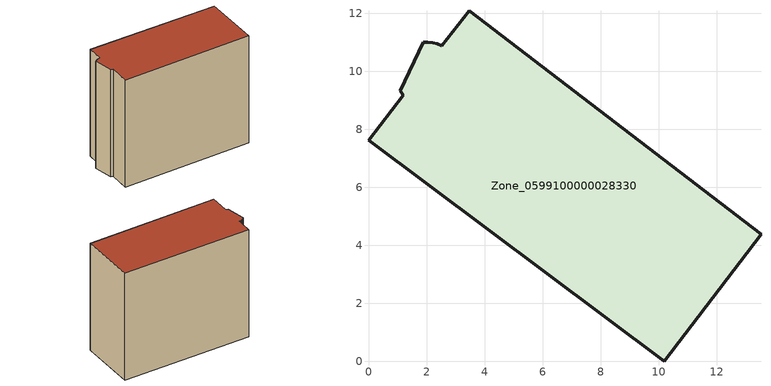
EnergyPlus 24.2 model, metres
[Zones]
Zone_0599100000028330
 floor ground (C_G): 1.88,10.99 2.04,11.01 2.21,10.99 2.38,10.95 2.53,10.88 3.47,12.09 13.53,4.38 10.19,0 0,7.62 1.21,9.17 1.09,9.33 z3.5
 wall outside (C_F): 13.53,4.38 3.47,12.09 2.53,10.88 2.38,10.95 2.21,10.99 2.04,11.01 1.88,10.99 1.09,9.33 1.21,9.17 0,7.62 10.19,0 13.53,4.38 z3.5:14.56
 roof outside (C_R): 1.09,9.33 1.21,9.17 0,7.62 10.19,0 13.53,4.38 3.47,12.09 2.53,10.88 2.38,10.95 2.21,10.99 2.04,11.01 1.88,10.99 z14.56
[BUILDING]
Pand.0599100000028330: North Axis=0; Terrain=City; Loads Convergence Tolerance Value=0.04; Temperature Convergence Tolerance Value=0.4; Solar Distribution=FullExterior; Maximum Number of Warmup Days=25; Minimum Number of Warmup Days=1
[Site:Location]
Rotterdam.The.Hague.AP_ZH_NLD Design_Conditions: Latitude=51.96; Longitude=4.45; Time Zone=1; Elevation=-4.5
[SITE:GROUNDTEMPERATURE:BUILDINGSURFACE]
18, 18, 18, 18, 18, 18, 18, 18, 18, 18, 18, 18
[MATERIAL] Thermal Absorptance=0.9; Solar Absorptance=0.7; Visible Absorptance=0.7
Name | Roughness | Thickness | Conductivity | Density | Specific Heat
G.TI.1946 | MediumSmooth | 0.15 | 1 | 540 | 1210
F.TI.1946 | Rough | 0.3 | 0.857143 | 1920 | 840
R.TI.1946 | MediumRough | 0.2 | 0.1 | 1500 | 1000
[CONSTRUCTION]
C_G: G.TI.1946
C_F: F.TI.1946
C_R: R.TI.1946
[ZONE]
Zone_0599100000028330: Type=1; Multiplier=1; Ceiling Height=Autocalculate; Volume=Autocalculate; Floor Area=autocalculate; Part of Total Floor Area=Yes
[ZONEINFILTRATION:DESIGNFLOWRATE]
Infil_Zone_0599100000028330: Zone or ZoneList or Space or SpaceList=Zone_0599100000028330; Schedule=AlwaysOn; Design Flow Rate Calculation Method=Flow/Area; Flow Rate per Floor Area=0.003; Constant Term Coefficient=1; Temperature Term Coefficient=0; Velocity Term Coefficient=0; Velocity Squared Term Coefficient=0
[HVACTEMPLATE:ZONE:IDEALLOADSAIRSYSTEM]
Zone_0599100000028330: Maximum Heating Supply Air Temperature=50; Minimum Cooling Supply Air Temperature=13; Maximum Heating Supply Air Humidity Ratio=0.0156; Minimum Cooling Supply Air Humidity Ratio=0.0077; Heating Limit=NoLimit; Cooling Limit=NoLimit; Dehumidification Control Type=ConstantSensibleHeatRatio; Cooling Sensible Heat Ratio=0.7; Dehumidification Setpoint=60; Humidification Control Type=None; Humidification Setpoint=30; Outdoor Air Method=None; Outdoor Air Flow Rate per Person=0.00944; Outdoor Air Flow Rate per Zone Floor Area=0; Outdoor Air Flow Rate per Zone=0; Demand Controlled Ventilation Type=None; Outdoor Air Economizer Type=NoEconomizer; Heat Recovery Type=None; Sensible Heat Recovery Effectiveness=0.7; Latent Heat Recovery Effectiveness=0.65
[ZONECONTROL:THERMOSTAT]
ThermostatControl_Zone_0599100000028330: Zone or ZoneList=Zone_0599100000028330; Control Type Schedule=DualSetpointControlType; Control 1=Thermostat_Zone_0599100000028330; Temperature Difference Between Cutout And Setpoint=0
[THERMOSTATSETPOINT:DUALSETPOINT]
Thermostat_Zone_0599100000028330: Heating Setpoint Temperature Schedule=HeatingSetpoint_Zone_0599100000028330; Cooling Setpoint Temperature Schedule=CoolingSetpoint_Zone_0599100000028330
[SCHEDULE:COMPACT]
HeatingSetpoint_Zone_0599100000028330: Through: 12/31, For: AllDays, Until: 24:00, 21
CoolingSetpoint_Zone_0599100000028330: Through: 12/31, For: AllDays, Until: 24:00, 24
DualSetpointControlType: Through: 12/31, For: AllDays, Until: 24:00, 4
AlwaysOn: Through: 12/31, For: AllDays, Until: 24:00, 1
